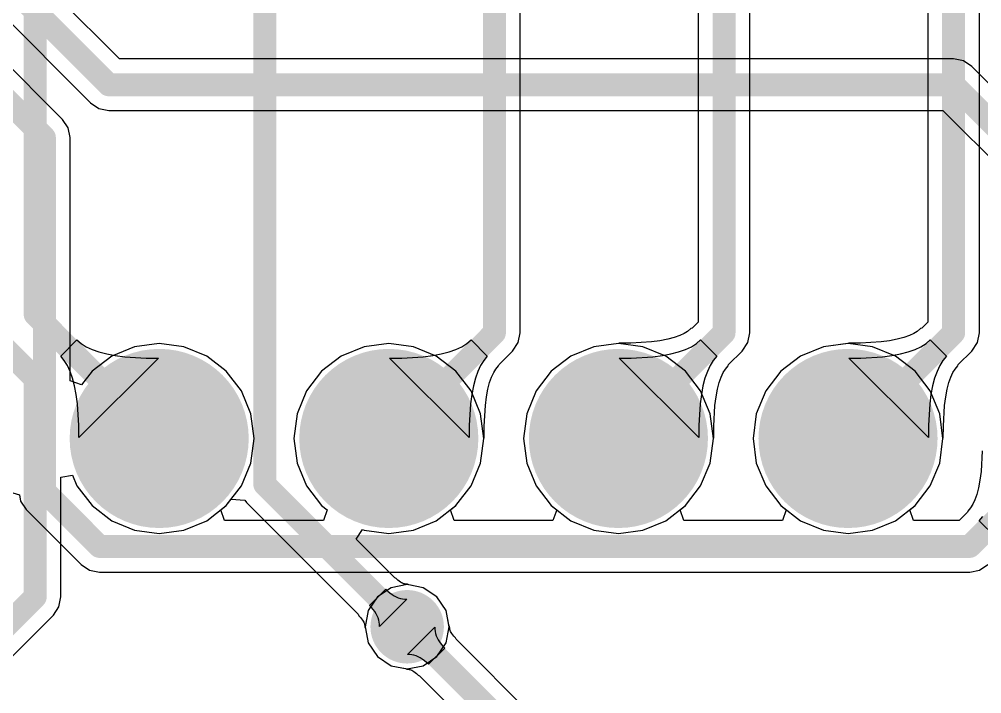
# Model space of a CAD drawing. Header units: millimetres. Extents: x 6.5 to 10.45, y 0.98 to 5.86.
# Drawn here: x 8.5891 to 9.0082, y 3.7638 to 4.0575 of the extents above; entities that cross this region are included whole.
import ezdxf

# ---------------------------------------------------------------- set-up
doc = ezdxf.new("R2010")
doc.units = ezdxf.units.MM
doc.header["$MEASUREMENT"] = 0
for name, color, linetype in [('BottomLayer', 5, 'Continuous'), ('BottomSolder', 6, 'Continuous'), ('MultiLayer', 9, 'Continuous'), ('PadHoleLayer', 156, 'Continuous'), ('TopLayer', 1, 'Continuous'), ('TopSolder', 216, 'Continuous'), ('ViaHoleLayer', 16, 'Continuous')]:
    doc.layers.add(name, color=color, linetype=linetype)

# ---------------------------------------------------------------- blocks, each defined once
blk = doc.blocks.new('STM32_DIP_73')
at = {"layer": 'BottomLayer', "const_width": 0.035}
for points in [[(-0.0175, -1.1, 1), (0.0175, -1.1, 1)], [(-0.0175, -1.2, 1), (0.0175, -1.2, 1)], [(-0.0175, -1.3, 1), (0.0175, -1.3, 1)], [(-0.0175, -1.4, 1), (0.0175, -1.4, 1)]]:
    blk.add_lwpolyline(points, format="xyb", close=True, dxfattribs=at)
at = {"layer": 'BottomSolder', "const_width": 0.039}
for points in [[(-0.0195, -1.1, 1), (0.0195, -1.1, 1)], [(-0.0195, -1.2, 1), (0.0195, -1.2, 1)], [(-0.0195, -1.3, 1), (0.0195, -1.3, 1)], [(-0.0195, -1.4, 1), (0.0195, -1.4, 1)]]:
    blk.add_lwpolyline(points, format="xyb", close=True, dxfattribs=at)
at = {"layer": 'MultiLayer', "const_width": 0.035}
for points in [[(-0.0175, -1.1, 1), (0.0175, -1.1, 1)], [(-0.0175, -1.2, 1), (0.0175, -1.2, 1)], [(-0.0175, -1.3, 1), (0.0175, -1.3, 1)], [(-0.0175, -1.4, 1), (0.0175, -1.4, 1)]]:
    blk.add_lwpolyline(points, format="xyb", close=True, dxfattribs=at)
at = {"layer": 'PadHoleLayer', "const_width": 0.015}
for points in [[(-0.0075, -1.1, 1), (0.0075, -1.1, 1)], [(-0.0075, -1.2, 1), (0.0075, -1.2, 1)], [(-0.0075, -1.3, 1), (0.0075, -1.3, 1)], [(-0.0075, -1.4, 1), (0.0075, -1.4, 1)]]:
    blk.add_lwpolyline(points, format="xyb", close=True, dxfattribs=at)
at = {"layer": 'TopLayer', "const_width": 0.035}
for points in [[(-0.0175, -1.1, 1), (0.0175, -1.1, 1)], [(-0.0175, -1.2, 1), (0.0175, -1.2, 1)], [(-0.0175, -1.3, 1), (0.0175, -1.3, 1)], [(-0.0175, -1.4, 1), (0.0175, -1.4, 1)]]:
    blk.add_lwpolyline(points, format="xyb", close=True, dxfattribs=at)
at = {"layer": 'TopSolder', "const_width": 0.039}
for points in [[(-0.0195, -1.1, 1), (0.0195, -1.1, 1)], [(-0.0195, -1.2, 1), (0.0195, -1.2, 1)], [(-0.0195, -1.3, 1), (0.0195, -1.3, 1)], [(-0.0195, -1.4, 1), (0.0195, -1.4, 1)]]:
    blk.add_lwpolyline(points, format="xyb", close=True, dxfattribs=at)

msp = doc.modelspace()

# ---------------------------------------------------------------- linework, layer by layer
at = {"layer": 'BottomLayer'}
for p, q in [((8.63265, 4.04022), (8.53493, 4.13793)), ((8.52235, 4.11878), (8.62007, 4.02107)), ((8.60793, 4.01393), (8.52593, 4.09593)), ((8.996, 4.04022), (8.63265, 4.04022)), ((9.00029, 4.03936), (8.996, 4.04022)), ((8.996, 4.04022), (8.996, 4.04022)), ((9.00393, 4.03693), (9.00029, 4.03936)), ((9.11786, 3.923), (9.00393, 4.03693)), ((8.62007, 4.02107), (8.62007, 4.02107)), ((8.62007, 4.02107), (8.62371, 4.01864)), ((8.62371, 4.01864), (8.628, 4.01778)), ((8.628, 4.01778), (8.628, 4.01778)), ((8.628, 4.01778), (8.99135, 4.01778)), ((8.99135, 4.01778), (9.102, 3.90714)), ((8.61036, 4.01029), (8.60793, 4.01393)), ((8.60793, 4.01393), (8.60793, 4.01393)), ((8.61122, 4.006), (8.61036, 4.01029)), ((8.61122, 3.90002), (8.61122, 4.006)), ((8.61122, 4.006), (8.61122, 4.006)), ((8.65, 3.91635), (8.6393, 3.91494)), ((8.6607, 3.91494), (8.65, 3.91635)), ((8.75, 3.91635), (8.7393, 3.91494)), ((8.7607, 3.91494), (8.75, 3.91635)), ((8.85, 3.91635), (8.8393, 3.91494)), ((8.8607, 3.91494), (8.85, 3.91635)), ((8.95, 3.91635), (8.9393, 3.91494)), ((8.9607, 3.91494), (8.95, 3.91635)), ((8.6393, 3.91494), (8.62932, 3.91081)), ((8.67068, 3.91081), (8.6607, 3.91494)), ((8.7393, 3.91494), (8.72932, 3.91081)), ((8.77068, 3.91081), (8.7607, 3.91494)), ((8.8393, 3.91494), (8.82932, 3.91081)), ((8.87068, 3.91081), (8.8607, 3.91494)), ((8.9393, 3.91494), (8.92932, 3.91081)), ((8.97068, 3.91081), (8.9607, 3.91494)), ((8.62932, 3.91081), (8.62076, 3.90424)), ((8.67924, 3.90424), (8.67068, 3.91081)), ((8.72932, 3.91081), (8.72076, 3.90424)), ((8.77924, 3.90424), (8.77068, 3.91081)), ((8.82932, 3.91081), (8.82076, 3.90424)), ((8.87924, 3.90424), (8.87068, 3.91081)), ((8.92932, 3.91081), (8.92076, 3.90424)), ((8.97924, 3.90424), (8.97068, 3.91081)), ((8.62076, 3.90424), (8.61622, 3.89832)), ((8.68581, 3.89568), (8.67924, 3.90424)), ((8.72076, 3.90424), (8.71419, 3.89568)), ((8.78581, 3.89568), (8.77924, 3.90424)), ((8.82076, 3.90424), (8.81419, 3.89568)), ((8.88581, 3.89568), (8.87924, 3.90424)), ((8.92076, 3.90424), (8.91419, 3.89568)), ((8.98581, 3.89568), (8.97924, 3.90424)), ((8.61622, 3.89832), (8.61122, 3.90002)), ((8.68994, 3.8857), (8.68581, 3.89568)), ((8.71419, 3.89568), (8.71006, 3.8857)), ((8.78994, 3.8857), (8.78581, 3.89568)), ((8.81419, 3.89568), (8.81006, 3.8857)), ((8.88994, 3.8857), (8.88581, 3.89568)), ((8.91419, 3.89568), (8.91006, 3.8857)), ((8.98994, 3.8857), (8.98581, 3.89568)), ((8.69135, 3.875), (8.68994, 3.8857)), ((8.71006, 3.8857), (8.70865, 3.875)), ((8.79135, 3.875), (8.78994, 3.8857)), ((8.81006, 3.8857), (8.80865, 3.875)), ((8.89135, 3.875), (8.88994, 3.8857)), ((8.91006, 3.8857), (8.90865, 3.875)), ((8.99135, 3.875), (8.98994, 3.8857)), ((8.68994, 3.8643), (8.69135, 3.875)), ((8.70865, 3.875), (8.71006, 3.8643)), ((8.78994, 3.8643), (8.79135, 3.875)), ((8.80865, 3.875), (8.81006, 3.8643)), ((8.88994, 3.8643), (8.89135, 3.875)), ((8.90865, 3.875), (8.91006, 3.8643)), ((8.98994, 3.8643), (8.99135, 3.875)), ((9.00848, 3.86959), (9.00794, 3.86061)), ((8.68581, 3.85432), (8.68994, 3.8643)), ((8.71006, 3.8643), (8.71419, 3.85432)), ((8.78581, 3.85432), (8.78994, 3.8643)), ((8.81006, 3.8643), (8.81419, 3.85432)), ((8.88581, 3.85432), (8.88994, 3.8643)), ((8.91006, 3.8643), (8.91419, 3.85432)), ((8.98581, 3.85432), (8.98994, 3.8643)), ((9.00746, 3.85689), (9.00683, 3.85355)), ((9.00794, 3.86061), (9.00746, 3.85689)), ((8.67924, 3.84576), (8.68581, 3.85432)), ((8.71419, 3.85432), (8.72076, 3.84576)), ((8.77924, 3.84576), (8.78581, 3.85432)), ((8.81419, 3.85432), (8.82076, 3.84576)), ((8.87924, 3.84576), (8.88581, 3.85432)), ((8.91419, 3.85432), (8.92076, 3.84576)), ((8.97924, 3.84576), (8.98581, 3.85432)), ((9.00683, 3.85355), (9.00608, 3.85067)), ((8.58482, 3.85183), (8.5891, 3.8504)), ((8.5891, 3.8504), (8.58964, 3.84771)), ((9.00523, 3.84826), (9.00433, 3.84633)), ((9.00608, 3.85067), (9.00523, 3.84826)), ((8.58964, 3.84771), (8.59207, 3.84407)), ((8.59207, 3.84407), (8.61607, 3.82007)), ((8.67689, 3.84395), (8.67924, 3.84576)), ((8.72076, 3.84576), (8.72311, 3.84395)), ((8.77689, 3.84395), (8.77924, 3.84576)), ((8.82076, 3.84576), (8.82311, 3.84395)), ((8.87689, 3.84395), (8.87924, 3.84576)), ((8.92076, 3.84576), (8.92311, 3.84395)), ((8.97689, 3.84395), (8.97924, 3.84576)), ((9.00341, 3.84486), (9.00217, 3.84339)), ((9.00433, 3.84633), (9.00341, 3.84486)), ((8.67849, 3.83922), (8.67689, 3.84395)), ((8.72311, 3.84395), (8.72151, 3.83922)), ((8.77849, 3.83922), (8.77689, 3.84395)), ((8.82311, 3.84395), (8.82151, 3.83922)), ((8.87849, 3.83922), (8.87689, 3.84395)), ((8.92311, 3.84395), (8.92151, 3.83922)), ((8.97849, 3.83922), (8.97689, 3.84395)), ((9.002, 3.84286), (8.99835, 3.83922)), ((9.00217, 3.84339), (9.002, 3.84286)), ((9.00712, 3.83919), (9.00867, 3.84101)), ((8.72151, 3.83922), (8.67849, 3.83922)), ((8.82151, 3.83922), (8.77849, 3.83922)), ((8.92151, 3.83922), (8.87849, 3.83922)), ((8.99835, 3.83922), (8.97849, 3.83922)), ((9.01419, 3.83212), (9.00712, 3.83919)), ((8.61607, 3.82007), (8.61607, 3.82007)), ((8.61607, 3.82007), (8.61971, 3.81764)), ((9.00729, 3.81764), (9.01093, 3.82007)), ((8.61971, 3.81764), (8.624, 3.81678)), ((8.624, 3.81678), (9.003, 3.81678)), ((9.003, 3.81678), (9.00729, 3.81764)), ((9.003, 3.81678), (9.003, 3.81678)), ((8.758, 3.81135), (8.75098, 3.80996)), ((8.76502, 3.80996), (8.758, 3.81135)), ((8.75098, 3.80996), (8.74502, 3.80598)), ((8.77098, 3.80598), (8.76502, 3.80996)), ((8.74502, 3.80598), (8.74104, 3.80002)), ((8.77496, 3.80002), (8.77098, 3.80598)), ((8.74104, 3.80002), (8.73965, 3.793)), ((8.77621, 3.79374), (8.77496, 3.80002)), ((8.77649, 3.79312), (8.77621, 3.79374)), ((8.73965, 3.793), (8.74104, 3.78598)), ((8.75812, 3.781), (8.77, 3.79288)), ((8.77, 3.79288), (8.77003, 3.79193)), ((8.77003, 3.79193), (8.77016, 3.79099)), ((8.77016, 3.79099), (8.77037, 3.79006)), ((8.77037, 3.79006), (8.77067, 3.78913)), ((8.77651, 3.79248), (8.77649, 3.79312)), ((8.77656, 3.79214), (8.77651, 3.79248)), ((8.77664, 3.79178), (8.77656, 3.79214)), ((8.77676, 3.79141), (8.77664, 3.79178)), ((8.77693, 3.791), (8.77676, 3.79141)), ((8.77717, 3.79054), (8.77693, 3.791)), ((8.77748, 3.79005), (8.77717, 3.79054)), ((8.77788, 3.78951), (8.77748, 3.79005)), ((8.77836, 3.78893), (8.77788, 3.78951)), ((8.74104, 3.78598), (8.74502, 3.78002)), ((8.77067, 3.78913), (8.77106, 3.78821)), ((8.77106, 3.78821), (8.77154, 3.7873)), ((8.77154, 3.7873), (8.77211, 3.7864)), ((8.77211, 3.7864), (8.77276, 3.7855)), ((8.77276, 3.7855), (8.77351, 3.78461)), ((8.77906, 3.78819), (8.77836, 3.78893)), ((8.7793, 3.78756), (8.77906, 3.78819)), ((9.50065, 3.06622), (8.7793, 3.78756)), ((8.77434, 3.78373), (8.76727, 3.77666)), ((8.77351, 3.78461), (8.77434, 3.78373)), ((8.74502, 3.78002), (8.75098, 3.77604)), ((8.75907, 3.78097), (8.75812, 3.781)), ((8.76001, 3.78084), (8.75907, 3.78097)), ((8.76094, 3.78063), (8.76001, 3.78084)), ((8.76187, 3.78033), (8.76094, 3.78063)), ((8.76279, 3.77994), (8.76187, 3.78033)), ((8.7637, 3.77946), (8.76279, 3.77994)), ((8.7646, 3.77889), (8.7637, 3.77946)), ((8.7655, 3.77824), (8.7646, 3.77889)), ((8.76639, 3.77749), (8.7655, 3.77824)), ((8.76727, 3.77666), (8.76639, 3.77749)), ((8.75098, 3.77604), (8.75726, 3.77479)), ((8.75726, 3.77479), (8.75788, 3.77451)), ((8.75788, 3.77451), (8.75852, 3.77449)), ((8.75852, 3.77449), (8.75886, 3.77444)), ((8.75886, 3.77444), (8.75922, 3.77436)), ((8.75922, 3.77436), (8.75959, 3.77424)), ((8.75959, 3.77424), (8.76001, 3.77406)), ((8.76001, 3.77406), (8.76046, 3.77383)), ((8.76046, 3.77383), (8.76095, 3.77352)), ((8.76095, 3.77352), (8.76149, 3.77312)), ((8.76149, 3.77312), (8.76207, 3.77264)), ((8.76207, 3.77264), (8.76281, 3.77194)), ((8.76281, 3.77194), (8.76344, 3.7717)), ((8.76344, 3.7717), (9.3016, 3.23354))]:
    msp.add_line(p, q, dxfattribs=at)
at = {"layer": 'BottomLayer', "const_width": 0.01}
for points in [[(8.527, 4.13), (8.628, 4.029)], [(8.518, 4.088), (8.6, 4.006)], [(8.628, 4.029), (8.996, 4.029)], [(8.996, 4.029), (9.15, 3.875)], [(8.6, 3.852), (8.6, 4.006)], [(9.003, 3.828), (9.05, 3.875)], [(8.6, 3.852), (8.624, 3.828)], [(8.624, 3.828), (9.003, 3.828)], [(8.758, 3.793), (9.496, 3.055)]]:
    msp.add_lwpolyline(points, dxfattribs=at)
at = {"layer": 'BottomLayer'}
for points, const_width in [([(8.6255, 4.029, 1), (8.6305, 4.029, 1)], 0.005), ([(8.6255, 4.029, 1), (8.6305, 4.029, 1)], 0.005), ([(8.9935, 4.029, 1), (8.9985, 4.029, 1)], 0.005), ([(8.9935, 4.029, 1), (8.9985, 4.029, 1)], 0.005), ([(8.5975, 4.006, 1), (8.6025, 4.006, 1)], 0.005), ([(8.5975, 4.006, 1), (8.6025, 4.006, 1)], 0.005), ([(8.5975, 3.852, 1), (8.6025, 3.852, 1)], 0.005), ([(8.5975, 3.852, 1), (8.6025, 3.852, 1)], 0.005), ([(8.6215, 3.828, 1), (8.6265, 3.828, 1)], 0.005), ([(8.6215, 3.828, 1), (8.6265, 3.828, 1)], 0.005), ([(9.0005, 3.828, 1), (9.0055, 3.828, 1)], 0.005), ([(9.0005, 3.828, 1), (9.0055, 3.828, 1)], 0.005), ([(8.752, 3.793, 1), (8.764, 3.793, 1)], 0.012), ([(8.7555, 3.793, 1), (8.7605, 3.793, 1)], 0.005)]:
    msp.add_lwpolyline(points, format="xyb", close=True, dxfattribs=dict(at, const_width=const_width))
at = {"layer": 'BottomSolder', "const_width": 0.016}
msp.add_lwpolyline([(8.75, 3.793, 1), (8.766, 3.793, 1)], format="xyb", close=True, dxfattribs=at)
at = {"layer": 'MultiLayer', "const_width": 0.012}
msp.add_lwpolyline([(8.752, 3.793, 1), (8.764, 3.793, 1)], format="xyb", close=True, dxfattribs=at)
at = {"layer": 'TopLayer'}
for p, q in [((8.80722, 3.921), (8.80722, 4.45809)), ((8.90722, 3.921), (8.90722, 4.45809)), ((9.00722, 3.921), (9.00722, 4.45809)), ((8.88478, 4.4452), (8.88478, 3.92565)), ((8.98478, 4.4452), (8.98478, 3.92565)), ((8.88478, 3.92565), (8.88214, 3.923)), ((8.98478, 3.92565), (8.98214, 3.923)), ((8.80636, 3.91671), (8.80722, 3.921)), ((8.87674, 3.91977), (8.87433, 3.91892)), ((8.87867, 3.92067), (8.87674, 3.91977)), ((8.88014, 3.92159), (8.87867, 3.92067)), ((8.88161, 3.92283), (8.88014, 3.92159)), ((8.88214, 3.923), (8.88161, 3.92283)), ((8.90636, 3.91671), (8.90722, 3.921)), ((8.97674, 3.91977), (8.97433, 3.91892)), ((8.97867, 3.92067), (8.97674, 3.91977)), ((8.98014, 3.92159), (8.97867, 3.92067)), ((8.98161, 3.92283), (8.98014, 3.92159)), ((8.98214, 3.923), (8.98161, 3.92283)), ((9.00636, 3.91671), (9.00722, 3.921)), ((8.60712, 3.91081), (8.61419, 3.91788)), ((8.61419, 3.91788), (8.61601, 3.91633)), ((8.61601, 3.91633), (8.61822, 3.91495)), ((8.78178, 3.91495), (8.78399, 3.91633)), ((8.78399, 3.91633), (8.78581, 3.91788)), ((8.78581, 3.91788), (8.79288, 3.91081)), ((8.80393, 3.91307), (8.80636, 3.91671)), ((8.84998, 3.91635), (8.8393, 3.91494)), ((8.85031, 3.91649), (8.84998, 3.91635)), ((8.85541, 3.91652), (8.85031, 3.91649)), ((8.86439, 3.91706), (8.85541, 3.91652)), ((8.86811, 3.91754), (8.86439, 3.91706)), ((8.87145, 3.91817), (8.86811, 3.91754)), ((8.87433, 3.91892), (8.87145, 3.91817)), ((8.88178, 3.91495), (8.88399, 3.91633)), ((8.88399, 3.91633), (8.88581, 3.91788)), ((8.88581, 3.91788), (8.89288, 3.91081)), ((8.90393, 3.91307), (8.90636, 3.91671)), ((8.94998, 3.91635), (8.9393, 3.91494)), ((8.95031, 3.91649), (8.94998, 3.91635)), ((8.95541, 3.91652), (8.95031, 3.91649)), ((8.96439, 3.91706), (8.95541, 3.91652)), ((8.96811, 3.91754), (8.96439, 3.91706)), ((8.97145, 3.91817), (8.96811, 3.91754)), ((8.97433, 3.91892), (8.97145, 3.91817)), ((8.98178, 3.91495), (8.98399, 3.91633)), ((8.98399, 3.91633), (8.98581, 3.91788)), ((8.98581, 3.91788), (8.99288, 3.91081)), ((9.00393, 3.91307), (9.00636, 3.91671)), ((8.61822, 3.91495), (8.62081, 3.91375)), ((8.62081, 3.91375), (8.62378, 3.9127)), ((8.62378, 3.9127), (8.62713, 3.91183)), ((8.62713, 3.91183), (8.63087, 3.91113)), ((8.63087, 3.91113), (8.63499, 3.91059)), ((8.76501, 3.91059), (8.76913, 3.91113)), ((8.76913, 3.91113), (8.77287, 3.91183)), ((8.77287, 3.91183), (8.77622, 3.9127)), ((8.77622, 3.9127), (8.77919, 3.91375)), ((8.77919, 3.91375), (8.78178, 3.91495)), ((8.798, 3.90714), (8.80393, 3.91307)), ((8.80393, 3.91307), (8.80393, 3.91307)), ((8.8393, 3.91494), (8.82932, 3.91081)), ((8.86501, 3.91059), (8.86913, 3.91113)), ((8.86913, 3.91113), (8.87287, 3.91183)), ((8.87287, 3.91183), (8.87622, 3.9127)), ((8.87622, 3.9127), (8.87919, 3.91375)), ((8.87919, 3.91375), (8.88178, 3.91495)), ((8.898, 3.90714), (8.90393, 3.91307)), ((8.90393, 3.91307), (8.90393, 3.91307)), ((8.9393, 3.91494), (8.92932, 3.91081)), ((8.96501, 3.91059), (8.96913, 3.91113)), ((8.96913, 3.91113), (8.97287, 3.91183)), ((8.97287, 3.91183), (8.97622, 3.9127)), ((8.97622, 3.9127), (8.97919, 3.91375)), ((8.97919, 3.91375), (8.98178, 3.91495)), ((8.998, 3.90714), (9.00393, 3.91307)), ((9.00393, 3.91307), (9.00393, 3.91307)), ((8.60867, 3.90899), (8.60712, 3.91081)), ((8.61004, 3.90678), (8.60867, 3.90899)), ((8.64965, 3.91), (8.615, 3.87535)), ((8.63499, 3.91059), (8.64438, 3.91003)), ((8.64438, 3.91003), (8.64965, 3.91)), ((8.75035, 3.91), (8.75562, 3.91003)), ((8.785, 3.87535), (8.75035, 3.91)), ((8.75562, 3.91003), (8.76501, 3.91059)), ((8.79133, 3.90899), (8.78996, 3.90678)), ((8.79288, 3.91081), (8.79133, 3.90899)), ((8.79783, 3.90661), (8.798, 3.90714)), ((8.82932, 3.91081), (8.82076, 3.90424)), ((8.85035, 3.91), (8.85562, 3.91003)), ((8.885, 3.87535), (8.85035, 3.91)), ((8.85562, 3.91003), (8.86501, 3.91059)), ((8.89133, 3.90899), (8.88996, 3.90678)), ((8.89288, 3.91081), (8.89133, 3.90899)), ((8.89783, 3.90661), (8.898, 3.90714)), ((8.92932, 3.91081), (8.92076, 3.90424)), ((8.95035, 3.91), (8.95562, 3.91003)), ((8.985, 3.87535), (8.95035, 3.91)), ((8.95562, 3.91003), (8.96501, 3.91059)), ((8.99133, 3.90899), (8.98996, 3.90678)), ((8.99288, 3.91081), (8.99133, 3.90899)), ((8.99783, 3.90661), (8.998, 3.90714)), ((8.61125, 3.90419), (8.61004, 3.90678)), ((8.6123, 3.90122), (8.61125, 3.90419)), ((8.78875, 3.90419), (8.7877, 3.90122)), ((8.78996, 3.90678), (8.78875, 3.90419)), ((8.79477, 3.90174), (8.79567, 3.90367)), ((8.79567, 3.90367), (8.79659, 3.90514)), ((8.79659, 3.90514), (8.79783, 3.90661)), ((8.82076, 3.90424), (8.81419, 3.89568)), ((8.88875, 3.90419), (8.8877, 3.90122)), ((8.88996, 3.90678), (8.88875, 3.90419)), ((8.89477, 3.90174), (8.89567, 3.90367)), ((8.89567, 3.90367), (8.89659, 3.90514)), ((8.89659, 3.90514), (8.89783, 3.90661)), ((8.92076, 3.90424), (8.91419, 3.89568)), ((8.98875, 3.90419), (8.9877, 3.90122)), ((8.98996, 3.90678), (8.98875, 3.90419)), ((8.99477, 3.90174), (8.99567, 3.90367)), ((8.99567, 3.90367), (8.99659, 3.90514)), ((8.99659, 3.90514), (8.99783, 3.90661)), ((8.61317, 3.89787), (8.6123, 3.90122)), ((8.7877, 3.90122), (8.78683, 3.89787)), ((8.79317, 3.89645), (8.79392, 3.89933)), ((8.79392, 3.89933), (8.79477, 3.90174)), ((8.8877, 3.90122), (8.88683, 3.89787)), ((8.89317, 3.89645), (8.89392, 3.89933)), ((8.89392, 3.89933), (8.89477, 3.90174)), ((8.9877, 3.90122), (8.98683, 3.89787)), ((8.99317, 3.89645), (8.99392, 3.89933)), ((8.99392, 3.89933), (8.99477, 3.90174)), ((8.61387, 3.89413), (8.61317, 3.89787)), ((8.78683, 3.89787), (8.78613, 3.89413)), ((8.79254, 3.89311), (8.79317, 3.89645)), ((8.81419, 3.89568), (8.81006, 3.8857)), ((8.88683, 3.89787), (8.88613, 3.89413)), ((8.89254, 3.89311), (8.89317, 3.89645)), ((8.91419, 3.89568), (8.91006, 3.8857)), ((8.98683, 3.89787), (8.98613, 3.89413)), ((8.99254, 3.89311), (8.99317, 3.89645)), ((8.61441, 3.89001), (8.61387, 3.89413)), ((8.78613, 3.89413), (8.78559, 3.89001)), ((8.79206, 3.88939), (8.79254, 3.89311)), ((8.88613, 3.89413), (8.88559, 3.89001)), ((8.89206, 3.88939), (8.89254, 3.89311)), ((8.98613, 3.89413), (8.98559, 3.89001)), ((8.99206, 3.88939), (8.99254, 3.89311)), ((8.61497, 3.88062), (8.61441, 3.89001)), ((8.78559, 3.89001), (8.78503, 3.88062)), ((8.79152, 3.88041), (8.79206, 3.88939)), ((8.88559, 3.89001), (8.88503, 3.88062)), ((8.89152, 3.88041), (8.89206, 3.88939)), ((8.98559, 3.89001), (8.98503, 3.88062)), ((8.99152, 3.88041), (8.99206, 3.88939)), ((8.81006, 3.8857), (8.80865, 3.875)), ((8.91006, 3.8857), (8.90865, 3.875)), ((8.615, 3.87535), (8.61497, 3.88062)), ((8.78503, 3.88062), (8.785, 3.87535)), ((8.79149, 3.87531), (8.79152, 3.88041)), ((8.88503, 3.88062), (8.885, 3.87535)), ((8.89149, 3.87531), (8.89152, 3.88041)), ((8.98503, 3.88062), (8.985, 3.87535)), ((8.99149, 3.87531), (8.99152, 3.88041)), ((8.78994, 3.8643), (8.79135, 3.87498)), ((8.79135, 3.87498), (8.79149, 3.87531)), ((8.80865, 3.875), (8.81006, 3.8643)), ((8.88994, 3.8643), (8.89135, 3.87498)), ((8.89135, 3.87498), (8.89149, 3.87531)), ((8.90865, 3.875), (8.91006, 3.8643)), ((8.98994, 3.8643), (8.99135, 3.87498)), ((8.99135, 3.87498), (8.99149, 3.87531)), ((8.78581, 3.85432), (8.78994, 3.8643)), ((8.81006, 3.8643), (8.81419, 3.85432)), ((8.88581, 3.85432), (8.88994, 3.8643)), ((8.91006, 3.8643), (8.91419, 3.85432)), ((8.98581, 3.85432), (8.98994, 3.8643)), ((8.60722, 3.85809), (8.61222, 3.85908)), ((8.60722, 3.806), (8.60722, 3.85809)), ((8.61222, 3.85908), (8.61419, 3.85432)), ((8.61419, 3.85432), (8.62076, 3.84576)), ((8.77924, 3.84576), (8.78581, 3.85432)), ((8.81419, 3.85432), (8.82076, 3.84576)), ((8.87924, 3.84576), (8.88581, 3.85432)), ((8.91419, 3.85432), (8.92076, 3.84576)), ((8.97924, 3.84576), (8.98581, 3.85432)), ((8.67924, 3.84576), (8.68136, 3.84852)), ((8.68136, 3.84852), (8.68736, 3.84813)), ((8.62076, 3.84576), (8.62932, 3.83919)), ((8.67068, 3.83919), (8.67924, 3.84576)), ((8.68736, 3.84813), (8.68807, 3.84707)), ((8.68807, 3.84707), (8.7367, 3.79844)), ((8.77068, 3.83919), (8.77924, 3.84576)), ((8.82076, 3.84576), (8.82932, 3.83919)), ((8.87068, 3.83919), (8.87924, 3.84576)), ((8.92076, 3.84576), (8.92932, 3.83919)), ((8.97068, 3.83919), (8.97924, 3.84576)), ((8.62932, 3.83919), (8.6393, 3.83506)), ((8.6607, 3.83506), (8.67068, 3.83919)), ((8.7607, 3.83506), (8.77068, 3.83919)), ((8.82932, 3.83919), (8.8393, 3.83506)), ((8.8607, 3.83506), (8.87068, 3.83919)), ((8.92932, 3.83919), (8.9393, 3.83506)), ((8.9607, 3.83506), (8.97068, 3.83919)), ((8.6393, 3.83506), (8.65, 3.83365)), ((8.65, 3.83365), (8.6607, 3.83506)), ((8.73575, 3.83111), (8.73858, 3.83535)), ((8.73858, 3.83535), (8.7393, 3.83506)), ((8.7393, 3.83506), (8.75, 3.83365)), ((8.75, 3.83365), (8.7607, 3.83506)), ((8.8393, 3.83506), (8.85, 3.83365)), ((8.85, 3.83365), (8.8607, 3.83506)), ((8.9393, 3.83506), (8.95, 3.83365)), ((8.95, 3.83365), (8.9607, 3.83506)), ((8.75256, 3.8143), (8.73575, 3.83111)), ((8.75319, 3.81406), (8.75256, 3.8143)), ((8.75393, 3.81336), (8.75319, 3.81406)), ((8.75451, 3.81288), (8.75393, 3.81336)), ((8.75505, 3.81248), (8.75451, 3.81288)), ((8.75554, 3.81217), (8.75505, 3.81248)), ((8.75599, 3.81194), (8.75554, 3.81217)), ((8.75641, 3.81176), (8.75599, 3.81194)), ((8.75678, 3.81164), (8.75641, 3.81176)), ((8.75714, 3.81156), (8.75678, 3.81164)), ((8.75748, 3.81151), (8.75714, 3.81156)), ((8.75812, 3.81149), (8.75748, 3.81151)), ((8.75874, 3.81121), (8.75812, 3.81149)), ((8.76502, 3.80996), (8.75874, 3.81121)), ((8.74166, 3.80227), (8.74873, 3.80934)), ((8.74873, 3.80934), (8.74961, 3.80851)), ((8.74961, 3.80851), (8.7505, 3.80776)), ((8.7505, 3.80776), (8.7514, 3.80711)), ((8.7514, 3.80711), (8.7523, 3.80654)), ((8.7523, 3.80654), (8.75321, 3.80606)), ((8.77098, 3.80598), (8.76502, 3.80996)), ((8.60636, 3.80171), (8.60722, 3.806)), ((8.74249, 3.80139), (8.74166, 3.80227)), ((8.75788, 3.805), (8.746, 3.79312)), ((8.75321, 3.80606), (8.75413, 3.80567)), ((8.75413, 3.80567), (8.75506, 3.80537)), ((8.75506, 3.80537), (8.75599, 3.80516)), ((8.75599, 3.80516), (8.75693, 3.80503)), ((8.75693, 3.80503), (8.75788, 3.805)), ((8.77496, 3.80002), (8.77098, 3.80598)), ((8.57293, 3.76707), (8.60393, 3.79807)), ((8.60393, 3.79807), (8.60636, 3.80171)), ((8.60393, 3.79807), (8.60393, 3.79807)), ((8.7367, 3.79844), (8.73694, 3.79781)), ((8.74324, 3.8005), (8.74249, 3.80139)), ((8.74389, 3.7996), (8.74324, 3.8005)), ((8.74446, 3.7987), (8.74389, 3.7996)), ((8.74494, 3.79779), (8.74446, 3.7987)), ((8.77635, 3.793), (8.77496, 3.80002)), ((8.73694, 3.79781), (8.73764, 3.79707)), ((8.73764, 3.79707), (8.73812, 3.79649)), ((8.73812, 3.79649), (8.73852, 3.79595)), ((8.73852, 3.79595), (8.73883, 3.79546)), ((8.73883, 3.79546), (8.73907, 3.79501)), ((8.73907, 3.79501), (8.73924, 3.79459)), ((8.73924, 3.79459), (8.73936, 3.79422)), ((8.73936, 3.79422), (8.73944, 3.79386)), ((8.73944, 3.79386), (8.73949, 3.79352)), ((8.74533, 3.79687), (8.74494, 3.79779)), ((8.74563, 3.79594), (8.74533, 3.79687)), ((8.74584, 3.79501), (8.74563, 3.79594)), ((8.74597, 3.79407), (8.74584, 3.79501)), ((8.746, 3.79312), (8.74597, 3.79407)), ((8.73949, 3.79352), (8.73951, 3.79288)), ((8.73951, 3.79288), (8.73979, 3.79226)), ((8.73979, 3.79226), (8.74104, 3.78598)), ((8.77496, 3.78598), (8.77635, 3.793)), ((8.74104, 3.78598), (8.74502, 3.78002)), ((8.77098, 3.78002), (8.77496, 3.78598)), ((8.74502, 3.78002), (8.75098, 3.77604)), ((8.76502, 3.77604), (8.77098, 3.78002)), ((8.75098, 3.77604), (8.758, 3.77465)), ((8.758, 3.77465), (8.76502, 3.77604))]:
    msp.add_line(p, q, dxfattribs=at)
at = {"layer": 'TopLayer', "const_width": 0.01}
for points in [[(8.896, 3.921), (8.896, 4.649)], [(8.996, 3.921), (8.996, 4.624)], [(8.596, 3.929), (8.596, 4.546)], [(8.796, 3.921), (8.796, 4.519)], [(8.696, 3.855), (8.696, 4.429)], [(8.55, 3.947), (8.596, 3.901)], [(8.596, 3.929), (8.65, 3.875)], [(8.75, 3.875), (8.796, 3.921)], [(8.85, 3.875), (8.896, 3.921)], [(8.95, 3.875), (8.996, 3.921)], [(8.596, 3.806), (8.596, 3.901)], [(8.696, 3.855), (8.758, 3.793)], [(8.565, 3.775), (8.596, 3.806)]]:
    msp.add_lwpolyline(points, dxfattribs=at)
at = {"layer": 'TopLayer'}
for points, const_width in [([(8.5935, 3.929, 1), (8.5985, 3.929, 1)], 0.005), ([(8.5935, 3.929, 1), (8.5985, 3.929, 1)], 0.005), ([(8.7935, 3.921, 1), (8.7985, 3.921, 1)], 0.005), ([(8.7935, 3.921, 1), (8.7985, 3.921, 1)], 0.005), ([(8.8935, 3.921, 1), (8.8985, 3.921, 1)], 0.005), ([(8.8935, 3.921, 1), (8.8985, 3.921, 1)], 0.005), ([(8.9935, 3.921, 1), (8.9985, 3.921, 1)], 0.005), ([(8.9935, 3.921, 1), (8.9985, 3.921, 1)], 0.005), ([(8.5935, 3.901, 1), (8.5985, 3.901, 1)], 0.005), ([(8.5935, 3.901, 1), (8.5985, 3.901, 1)], 0.005), ([(8.6475, 3.875, 1), (8.6525, 3.875, 1)], 0.005), ([(8.7475, 3.875, 1), (8.7525, 3.875, 1)], 0.005), ([(8.8475, 3.875, 1), (8.8525, 3.875, 1)], 0.005), ([(8.9475, 3.875, 1), (8.9525, 3.875, 1)], 0.005), ([(8.6935, 3.855, 1), (8.6985, 3.855, 1)], 0.005), ([(8.6935, 3.855, 1), (8.6985, 3.855, 1)], 0.005), ([(8.5935, 3.806, 1), (8.5985, 3.806, 1)], 0.005), ([(8.5935, 3.806, 1), (8.5985, 3.806, 1)], 0.005), ([(8.752, 3.793, 1), (8.764, 3.793, 1)], 0.012), ([(8.7555, 3.793, 1), (8.7605, 3.793, 1)], 0.005)]:
    msp.add_lwpolyline(points, format="xyb", close=True, dxfattribs=dict(at, const_width=const_width))
at = {"layer": 'TopSolder', "const_width": 0.016}
msp.add_lwpolyline([(8.75, 3.793, 1), (8.766, 3.793, 1)], format="xyb", close=True, dxfattribs=at)
at = {"layer": 'ViaHoleLayer', "const_width": 0.006}
msp.add_lwpolyline([(8.755, 3.793, 1), (8.761, 3.793, 1)], format="xyb", close=True, dxfattribs=at)

# ---------------------------------------------------------------- block references
at = {"rotation": 90}
msp.add_blockref('STM32_DIP_73', (7.55, 3.875), dxfattribs=at)

doc.saveas('drawing.dxf')
